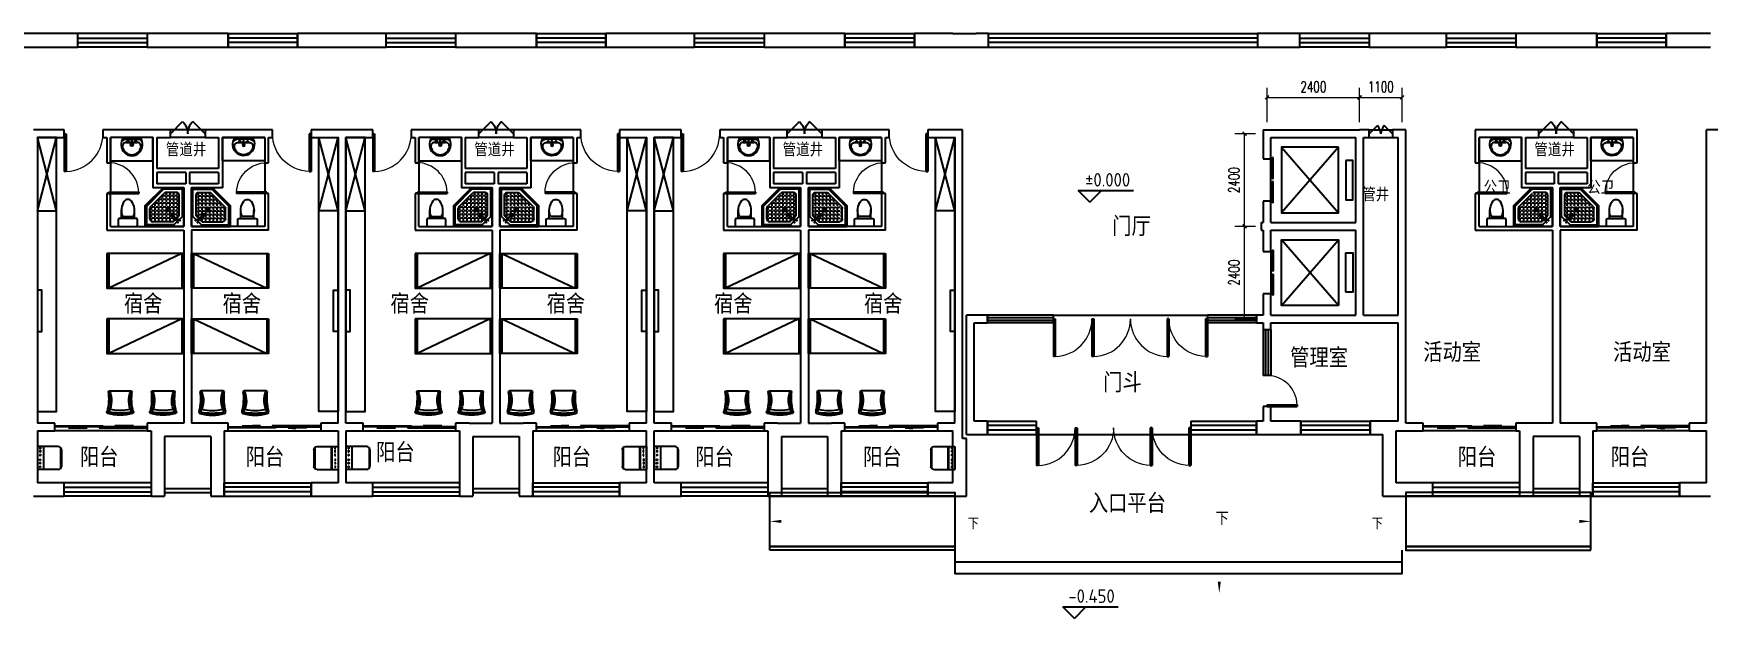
# Model space of a CAD drawing. Extents: x 0 to 302064749, y -59725395 to 1524223.
# Drawn here: x 929628 to 973078, y -128769 to -113602 of the extents above; entities that cross this region are included whole.
import ezdxf

# ---------------------------------------------------------------- set-up
doc = ezdxf.new("R2010")
doc.units = 0
doc.header["$LTSCALE"] = 1000
doc.linetypes.add('DOTE', pattern=[2.42, 2, -0.2, 0.02, -0.2])
for name, color, linetype in [('A-ANNO-IDEN', 3, 'Continuous'), ('A-ANNO-IDEN-LEVL', 3, 'Continuous'), ('A-ANNO-TXT', 7, 'Continuous'), ('A-Fixt', 81, 'Continuous'), ('A-FLOR-EVTR', 51, 'Continuous'), ('CLAYER', 7, 'Continuous'), ('DIM_SYMB', 3, 'Continuous'), ('DOOR_FIRE', 4, 'Continuous'), ('E2-栏杆', 92, 'Continuous'), ('E2-楼梯、坡道', 52, 'Continuous'), ('PUB_DIM', 3, 'Continuous'), ('PUB_TEXT', 7, 'Continuous'), ('WALL', 2, 'Continuous'), ('WINDOW', 4, 'Continuous'), ('洁具', 213, 'Continuous'), ('配景', 3, 'Continuous')]:
    doc.layers.add(name, color=color, linetype=linetype)
doc.layers.add('DOTE', color=1, linetype='DOTE', lineweight=9, plot=False)
doc.layers.get('DOTE').off()
doc.styles.add('-黑体_T3', font='', dxfattribs={"width": 0.8})
doc.styles.add('_TCH_DIM', font='SIMPLEX', dxfattribs={"width": 0.8, "height": 5, "bigfont": 'HZTXT'})
doc.styles.add('A_DIM_T3', font='simplex.shx', dxfattribs={"width": 0.7, "bigfont": 'gbcbig.shx'})
doc.styles.get("Standard").update_dxf_attribs({"font": 'geniso.shx', "bigfont": 'hztxt.shx'})
doc.styles.get('-黑体_T3').set_extended_font_data('SimHei')
doc.dimstyles.new('_TCH_ARCH&&100', dxfattribs={"dimtxt": 280, "dimasz": 100, "dimexe": 250, "dimexo": 300, "dimgap": 135, "dimtad": 1, "dimdec": 0, "dimzin": 0, "dimdsep": 46, "dimtxsty": 'A_DIM_T3', "dimblk": 'ARCHTICK', "dimcen": 0.09, "dimclrt": 7, "dimazin": 2, "dimtfac": 1, "dimtdec": 0, "dimtix": 1, "dimtmove": 2, "dimatfit": 3, "dimfxl": 150, "dimtolj": 1, "dimtzin": 0, "dimarcsym": 0})

# ---------------------------------------------------------------- blocks, each defined once
blk = doc.blocks.new('1F平面-CAD导入_dwg_Drawing4_t3_dwg_$plan$00001613-474159-1F-927810-1F')
at = {"layer": '洁具'}
for p, q in [((-200, 170), (-430, 170)), ((-260, -140), (-260, 140)), ((-30, 250), (-170, 250)), ((-200, -170), (-200, -220)), ((-170, -250), (-30, -250))]:
    blk.add_line(p, q, dxfattribs=at)
for points in [[(-200, 220), (-200, 170), (-200, -170), (-430, -170)], [(0, -220), (0, 220)]]:
    blk.add_lwpolyline(points, dxfattribs=at)
for centre, radius, start, end in [((-590, 0), 110, 123.4509, 236.5491), ((-413, -227), 398, 67.4505, 126.6381), ((-170, 220), 30, 90, 180), ((-30, 220), 30, 0, 90), ((-413, 227), 398, 233.3619, 292.5495), ((-170, -220), 30, 180, 270), ((-30, -220), 30, 270, 0)]:
    blk.add_arc(centre, radius, start, end, dxfattribs=at)
blk = doc.blocks.new('$lvtry$00000169')
at = {"color": 0}
for p, q in [((259, -36), (259, 0)), ((36, -259), (0, -259)), ((24, -259), (24, -976)), ((259, -36), (36, -259)), ((36, -259), (36, -964)), ((276, -120), (120, -276)), ((120, -276), (120, -808)), ((120, -309), (147, -309)), ((120, -405), (147, -405)), ((144, -151), (291, -298)), ((151, -144), (298, -291)), ((173, -309), (173, -239)), ((173, -309), (243, -309)), ((173, -405), (173, -335)), ((173, -405), (243, -405)), ((173, -501), (173, -431)), ((183, -213), (205, -213)), ((220, -213), (243, -213)), ((259, -24), (976, -24)), ((259, -36), (964, -36)), ((270, -213), (270, -143)), ((270, -213), (340, -213)), ((270, -263), (270, -239)), ((270, -405), (270, -335)), ((270, -405), (340, -405)), ((270, -501), (270, -431)), ((276, -120), (808, -120)), ((334, -309), (340, -309)), ((366, -213), (366, -143)), ((366, -213), (436, -213)), ((366, -309), (366, -239)), ((366, -309), (436, -309)), ((366, -405), (366, -335)), ((366, -405), (379, -405)), ((366, -501), (366, -431)), ((462, -213), (462, -143)), ((462, -213), (532, -213)), ((462, -309), (462, -239)), ((462, -309), (532, -309)), ((462, -405), (462, -335)), ((462, -405), (532, -405)), ((462, -501), (462, -431)), ((558, -213), (558, -143)), ((558, -213), (628, -213)), ((558, -309), (558, -239)), ((558, -309), (628, -309)), ((558, -405), (558, -335)), ((558, -405), (628, -405)), ((558, -501), (558, -431)), ((655, -213), (655, -143)), ((655, -213), (725, -213)), ((655, -309), (655, -239)), ((655, -309), (725, -309)), ((655, -405), (655, -335)), ((655, -405), (725, -405)), ((655, -501), (655, -431)), ((751, -213), (751, -143)), ((751, -213), (821, -213)), ((751, -309), (751, -239)), ((751, -309), (821, -309)), ((751, -405), (751, -335)), ((751, -405), (821, -405)), ((751, -501), (751, -431)), ((847, -213), (847, -143)), ((847, -213), (880, -213)), ((847, -309), (847, -239)), ((847, -309), (880, -309)), ((847, -405), (847, -335)), ((847, -405), (880, -405)), ((847, -501), (847, -431)), ((880, -192), (880, -460)), ((964, -36), (976, -24)), ((964, -36), (964, -525)), ((976, -24), (976, -530)), ((120, -501), (147, -501)), ((120, -598), (147, -598)), ((120, -694), (147, -694)), ((120, -790), (147, -790)), ((173, -501), (243, -501)), ((173, -598), (173, -528)), ((173, -598), (243, -598)), ((173, -694), (173, -624)), ((173, -694), (243, -694)), ((173, -790), (173, -720)), ((173, -790), (243, -790)), ((173, -878), (173, -816)), ((270, -501), (340, -501)), ((270, -598), (270, -528)), ((270, -598), (340, -598)), ((270, -694), (270, -624)), ((270, -694), (340, -694)), ((270, -790), (270, -720)), ((270, -790), (340, -790)), ((270, -880), (270, -816)), ((366, -501), (436, -501)), ((366, -598), (366, -528)), ((366, -598), (436, -598)), ((366, -694), (366, -624)), ((366, -694), (436, -694)), ((366, -790), (366, -720)), ((366, -790), (436, -790)), ((366, -880), (366, -816)), ((462, -501), (532, -501)), ((462, -598), (462, -528)), ((462, -598), (532, -598)), ((462, -694), (462, -624)), ((462, -694), (532, -694)), ((462, -790), (462, -720)), ((462, -790), (532, -790)), ((462, -880), (462, -816)), ((859, -511), (511, -859)), ((964, -525), (525, -964)), ((976, -530), (530, -976)), ((558, -501), (628, -501)), ((558, -598), (558, -528)), ((558, -598), (628, -598)), ((558, -694), (558, -624)), ((558, -694), (628, -694)), ((558, -790), (558, -720)), ((558, -790), (580, -790)), ((655, -501), (725, -501)), ((655, -598), (655, -528)), ((655, -598), (725, -598)), ((655, -694), (655, -624)), ((655, -694), (676, -694)), ((751, -501), (821, -501)), ((751, -598), (751, -528)), ((751, -598), (773, -598)), ((847, -501), (867, -501)), ((964, -525), (976, -530)), ((36, -964), (24, -976)), ((24, -976), (530, -976)), ((36, -964), (525, -964)), ((192, -880), (460, -880)), ((525, -964), (530, -976))]:
    blk.add_line(p, q, dxfattribs=at)
blk.add_lwpolyline([(0, 0), (0, -1000), (540, -1000), (1000, -540), (1000, 0)], close=True)
for points in [[(0, 0), (0, -1000)], [(0, 0), (1000, 0)], [(1000, 0), (1000, -540)], [(136, -190), (148, -178), (132, -162), (121, -174)], [(190, -136), (178, -148), (162, -132), (174, -121)], [(1000, -540), (540, -1000)], [(0, -1000), (540, -1000)]]:
    blk.add_lwpolyline(points, close=True, dxfattribs=at)
for radius in [43.8, 31.1]:
    blk.add_circle((416, -428), radius, dxfattribs=at)
for centre, radius, start, end in [((296, -296), 40.6, 142.583, 128.4197), ((296, -296), 28.6, 145.828, 125.6599), ((808, -192), 72, 0, 90), ((192, -808), 72, 180, 270), ((460, -808), 72, 270, 315), ((808, -460), 72, 315, 0)]:
    blk.add_arc(centre, radius, start, end, dxfattribs=at)
for p in [(103, -156, 0), (156, -102, 0), (416, -428, 0)]:
    blk.add_point(p, dxfattribs=at)
blk = doc.blocks.new('$lvtry$00000178')
at = {"color": 0}
for p, q in [((-238, 0), (238, 0)), ((-214, -36), (-272, -91)), ((-180, -23), (180, -23)), ((-142, -105), (140, -105)), ((140, -105), (-142, -105)), ((216, -37), (268, -91))]:
    blk.add_line(p, q, dxfattribs=at)
blk.add_lwpolyline([(-104, -430, 0.224698), (110, -425, 0.348046), (269, -79), (239, 0), (-241, 0), (-271, -79, 0.356844)], format="xyb", close=True, dxfattribs=at)
for centre, radius in [((-100, -65), 16.3), ((1, -172), 31.6), ((100, -65), 16.3)]:
    blk.add_circle(centre, radius, dxfattribs=at)
at = {"color": 0, "lineweight": 13}
blk.add_circle((1, -172), 23, dxfattribs=at)
at = {"color": 0}
for centre, radius, start, end in [((-142, -205), 100, 90, 190.5602), ((-1, -179), 243, 190.5602, 349.4398), ((-180, -73), 50, 90, 133.181), ((140, -205), 100, 349.4398, 90), ((180, -73), 50, 44.5607, 90)]:
    blk.add_arc(centre, radius, start, end, dxfattribs=at)
for p in [(0, -65), (1, -172)]:
    blk.add_point(p, dxfattribs=at)
blk = doc.blocks.new('A$C70365C93')
at = {"layer": '洁具'}
blk.add_lwpolyline([(-1900, 2300), (-1900, 1700), (-800, 1700), (-800, 2300)], close=True, dxfattribs=at)
blk.add_blockref('$lvtry$00000178', (-1350, 2280), dxfattribs=at)
at = {"layer": '洁具', "rotation": 180}
blk.add_blockref('$lvtry$00000169', (0, 0), dxfattribs=at)
at = {"layer": '洁具', "extrusion": (0, 0, -1), "xscale": -1, "zscale": -1, "rotation": 90}
blk.add_blockref('1F平面-CAD导入_dwg_Drawing4_t3_dwg_$plan$00001613-474159-1F-927810-1F', (1450, 0), dxfattribs=at)
blk = doc.blocks.new('单人床')
at = {"layer": 'A-Fixt'}
for p, q in [((47774, 13973), (48674, 13973)), ((47774, 12073), (48674, 13973)), ((47774, 12073), (48674, 12073))]:
    blk.add_line(p, q, dxfattribs=at)
blk.add_lwpolyline([(47774, 14023), (48674, 14023), (48674, 12023), (47774, 12023), (47774, 14023)], dxfattribs=at)
blk = doc.blocks.new('CH_AP01')
for p, q in [((-311, 17), (-275, 0)), ((-275, 0), (275, 0)), ((275, 0), (311, 17))]:
    blk.add_line(p, q)
for centre, radius, start, end in [((-307, 555), 37.8, 100.1859, 202.8359), ((-1658, 202), 1360, 352.1659, 14.4283), ((-824, 250), 563, 335.5038, 31.0903), ((0, -579), 1213, 74.7104, 105.2896), ((0, -579), 1173, 75.0287, 104.9713), ((0, -1278), 1857, 80.611, 99.389), ((-824, 250), 603, 335.5038, 30.2691), ((0, -579), 1093, 75.8767, 104.1233), ((824, 250), 603, 149.7309, 204.4962), ((824, 250), 563, 148.9097, 204.4962), ((1658, 202), 1360, 165.5717, 187.8341), ((307, 555), 37.8, 337.1641, 79.8141)]:
    blk.add_arc(centre, radius, start, end)
blk = doc.blocks.new('A$C61295E98')
at = {"color": 3}
for p, q in [((544, 598), (0, 598)), ((0, 598), (0, 0)), ((161, 598), (161, 0)), ((170, 0), (170, 598)), ((603, 572), (603, 26)), ((624, 518), (624, 80)), ((544, 0), (0, 0))]:
    blk.add_line(p, q, dxfattribs=at)
for points in [[(82, 540), (75, 540), (75, 577), (82, 577)], [(82, 453), (75, 453), (75, 490), (82, 490)], [(82, 353), (75, 353), (75, 389), (82, 389)]]:
    blk.add_lwpolyline(points, close=True, dxfattribs=at)
for centre in [(74, 250), (74, 164), (74, 71)]:
    blk.add_circle(centre, 15.7, dxfattribs=at)
for centre, start, end in [((544, 518), 360, 90), ((544, 80), 270, 0)]:
    blk.add_arc(centre, 80, start, end, dxfattribs=at)
blk = doc.blocks.new('宿舍')
at = {"layer": 'A-Fixt'}
for p, q in [((47854, 13802), (48354, 15702)), ((48354, 13802), (47854, 15702)), ((47854, 13802), (48354, 13802))]:
    blk.add_line(p, q, dxfattribs=at)
for points in [[(47854, 8602), (48354, 8602), (48354, 15702), (47854, 15702)], [(47854, 10676), (47970, 10676), (47970, 11743), (47854, 11743)]]:
    blk.add_lwpolyline(points, close=True, dxfattribs=at)
at = {"xscale": -1, "rotation": 90}
for p in [(63677, 60475), (63677, 58775)]:
    blk.add_blockref('单人床', p, dxfattribs=at)
at = {"layer": 'A-Fixt', "xscale": -1, "rotation": 180}
for p in [(50002, 9140), (51117, 9140)]:
    blk.add_blockref('CH_AP01', p, dxfattribs=at)
at = {"layer": '配景', "color": 252}
blk.add_blockref('A$C61295E98', (47854, 7097), dxfattribs=at)
blk = doc.blocks.new('_ArchTick')
at = {"color": 0, "linetype": 'ByBlock', "const_width": 0.4}
blk.add_lwpolyline([(-0.5, -0.5), (0.5, 0.5)], dxfattribs=at)
blk = doc.blocks.new('*D88')
at = {"layer": 'Defpoints', "color": 0, "transparency": 16777216}
for p in [(58700, 10343), (56300, 9400), (58700, 9400)]:
    blk.add_point(p, dxfattribs=at)
at = {"layer": 'PUB_DIM', "color": 0, "lineweight": -2, "transparency": 16777216}
for p, q in [((56300, 9700), (56300, 10593)), ((58700, 9700), (58700, 10593)), ((56300, 10343), (58700, 10343))]:
    blk.add_line(p, q, dxfattribs=at)
at = {"layer": 'PUB_DIM', "color": 0, "lineweight": -2, "transparency": 16777216, "xscale": 100, "yscale": 100, "zscale": 100, "rotation": 180}
blk.add_blockref('_ArchTick', (56300, 10343), dxfattribs=at)
at = {"layer": 'PUB_DIM', "color": 0, "lineweight": -2, "transparency": 16777216, "xscale": 100, "yscale": 100, "zscale": 100}
blk.add_blockref('_ArchTick', (58700, 10343), dxfattribs=at)
at = {"layer": 'PUB_DIM', "color": 7, "transparency": 16777216, "insert": (57500, 10618), "char_height": 280, "attachment_point": 5, "style": 'A_DIM_T3'}
blk.add_mtext('\\A1;2400', dxfattribs=at)
blk = doc.blocks.new('*D89')
at = {"layer": 'Defpoints', "color": 0, "transparency": 16777216}
for p in [(59800, 10343), (58700, 9400), (59800, 9400)]:
    blk.add_point(p, dxfattribs=at)
at = {"layer": 'PUB_DIM', "color": 0, "lineweight": -2, "transparency": 16777216}
for p, q in [((58700, 9700), (58700, 10593)), ((59800, 9700), (59800, 10593)), ((58700, 10343), (59800, 10343))]:
    blk.add_line(p, q, dxfattribs=at)
at = {"layer": 'PUB_DIM', "color": 0, "lineweight": -2, "transparency": 16777216, "xscale": 100, "yscale": 100, "zscale": 100, "rotation": 180}
blk.add_blockref('_ArchTick', (58700, 10343), dxfattribs=at)
at = {"layer": 'PUB_DIM', "color": 0, "lineweight": -2, "transparency": 16777216, "xscale": 100, "yscale": 100, "zscale": 100}
blk.add_blockref('_ArchTick', (59800, 10343), dxfattribs=at)
at = {"layer": 'PUB_DIM', "color": 7, "transparency": 16777216, "insert": (59250, 10618), "char_height": 280, "attachment_point": 5, "style": 'A_DIM_T3'}
blk.add_mtext('\\A1;1100', dxfattribs=at)
blk = doc.blocks.new('*D90')
at = {"layer": 'Defpoints', "color": 0, "transparency": 16777216}
for p in [(55717, 9400), (56300, 9400), (56300, 7000)]:
    blk.add_point(p, dxfattribs=at)
at = {"layer": 'PUB_DIM', "color": 0, "lineweight": -2, "transparency": 16777216}
for p, q in [((56000, 9400), (55467, 9400)), ((55717, 7000), (55717, 9400)), ((56000, 7000), (55467, 7000))]:
    blk.add_line(p, q, dxfattribs=at)
at = {"layer": 'PUB_DIM', "color": 0, "lineweight": -2, "transparency": 16777216, "xscale": 100, "yscale": 100, "zscale": 100}
for p, rotation in [((55717, 9400), 90), ((55717, 7000), 270)]:
    blk.add_blockref('_ArchTick', p, dxfattribs=dict(at, rotation=rotation))
at = {"layer": 'PUB_DIM', "color": 7, "transparency": 16777216, "insert": (55442, 8200), "char_height": 280, "attachment_point": 5, "rotation": 90, "style": 'A_DIM_T3'}
blk.add_mtext('\\A1;2400', dxfattribs=at)
blk = doc.blocks.new('*D91')
at = {"layer": 'Defpoints', "color": 0, "transparency": 16777216}
for p in [(55717, 7000), (56300, 7000), (56300, 4600)]:
    blk.add_point(p, dxfattribs=at)
at = {"layer": 'PUB_DIM', "color": 0, "lineweight": -2, "transparency": 16777216}
for p, q in [((56000, 7000), (55467, 7000)), ((55717, 4600), (55717, 7000)), ((56000, 4600), (55467, 4600))]:
    blk.add_line(p, q, dxfattribs=at)
at = {"layer": 'PUB_DIM', "color": 0, "lineweight": -2, "transparency": 16777216, "xscale": 100, "yscale": 100, "zscale": 100}
for p, rotation in [((55717, 7000), 90), ((55717, 4600), 270)]:
    blk.add_blockref('_ArchTick', p, dxfattribs=dict(at, rotation=rotation))
at = {"layer": 'PUB_DIM', "color": 7, "transparency": 16777216, "insert": (55442, 5800), "char_height": 280, "attachment_point": 5, "rotation": 90, "style": 'A_DIM_T3'}
blk.add_mtext('\\A1;2400', dxfattribs=at)
blk = doc.blocks.new('$DorLib2D$00000131')
at = {"color": 0, "linetype": 'Continuous'}
for p, q in [((0.15, 0.125), (0.232, 0.197)), ((0.232, 0.197), (0.232, 0.125)), ((-0.5, 0.125), (-0.5, 0)), ((0.019, 0.125), (-0.5, 0.125)), ((-0.5, 0), (0.019, 0)), ((-0.024, 0), (0.5, 0)), ((-0.024, -0.125), (-0.024, 0)), ((0.019, 0), (0.019, 0.125)), ((0.35, 0.125), (0.15, 0.125)), ((0.5, 0), (0.5, -0.125)), ((-0.35, -0.125), (-0.15, -0.125)), ((-0.232, -0.197), (-0.232, -0.125)), ((-0.15, -0.125), (-0.232, -0.197)), ((0.5, -0.125), (-0.024, -0.125))]:
    blk.add_line(p, q, dxfattribs=at)
blk = doc.blocks.new('$WINLIB2D$00000001')
at = {"color": 0}
for points in [[(-0.5, 0.5), (-0.5, -0.5)], [(-0.5, 0.5), (0.5, 0.5)], [(0.5, -0.5), (0.5, 0.5)], [(0.5, 0.1667), (-0.5, 0.1667)], [(0.5, -0.1667), (-0.5, -0.1667)], [(-0.5, -0.5), (0.5, -0.5)]]:
    blk.add_lwpolyline(points, dxfattribs=at)
blk = doc.blocks.new('$DorLib2D$00000001')
for p, q in [((0.45, 0.975), (0.5, 0.975)), ((0.45, 0), (0.45, 0.975)), ((0.5, 0), (0.5, 0.975)), ((0.5, 0), (0.45, 0))]:
    blk.add_line(p, q)
at = {"lineweight": 13}
blk.add_arc((0.475, 0), 0.975, 91.4693, 180, dxfattribs=at)
blk = doc.blocks.new('$DORLIB2D$00000127')
at = {"color": 0}
for points in [[(-0.533, 0.795), (-0.533, 0.69)], [(-0.033, 0.795), (-0.533, 0.795)], [(-0.033, 0.795), (-0.033, 0.69)], [(0.533, 0.795), (0.033, 0.795)], [(0.033, 0.795), (0.033, 0.69)], [(0.533, 0.795), (0.533, 0.69)], [(-0.033, 0.69), (-0.533, 0.69)], [(0.5, 0.5), (-0.5, 0.5)], [(0.533, 0.69), (0.033, 0.69)]]:
    blk.add_lwpolyline(points, dxfattribs=at)
blk = doc.blocks.new('$DorLib2D$00000002')
for p, q in [((-0.5, 0), (-0.5, 0.4875)), ((-0.475, 0.4875), (-0.5, 0.4875)), ((-0.475, 0), (-0.475, 0.4875)), ((0.475, 0), (0.475, 0.4875)), ((0.475, 0.4875), (0.5, 0.4875)), ((0.5, 0), (0.5, 0.4875)), ((-0.5, 0), (-0.475, 0)), ((0.5, 0), (0.475, 0))]:
    blk.add_line(p, q)
at = {"lineweight": 13}
for centre, start, end in [((-0.4875, 0), 0, 88.53072), ((0.4875, 0), 91.46928, 180)]:
    blk.add_arc(centre, 0.4875, start, end, dxfattribs=at)
blk = doc.blocks.new('$DorLib2D$00000116')
at = {"color": 0}
for p, q in [((-0.5, 0), (-0.146, 0.354)), ((0.5, 0), (0.146, 0.354))]:
    blk.add_line(p, q, dxfattribs=at)
for centre, start, end in [((-0.5, 0), 0, 45), ((0.5, 0), 135, 180)]:
    blk.add_arc(centre, 0.5, start, end, dxfattribs=at)
blk = doc.blocks.new('*D440')
at = {"layer": 'Defpoints', "color": 0, "transparency": 16777216}
for p in [(58700, 10343), (56300, 9400), (58700, 9400)]:
    blk.add_point(p, dxfattribs=at)
at = {"layer": 'PUB_DIM', "color": 0, "lineweight": -2, "transparency": 16777216}
for p, q in [((56300, 9700), (56300, 10593)), ((58700, 9700), (58700, 10593)), ((56300, 10343), (58700, 10343))]:
    blk.add_line(p, q, dxfattribs=at)
at = {"layer": 'PUB_DIM', "color": 0, "lineweight": -2, "transparency": 16777216, "xscale": 100, "yscale": 100, "zscale": 100, "rotation": 180}
blk.add_blockref('_ArchTick', (56300, 10343), dxfattribs=at)
at = {"layer": 'PUB_DIM', "color": 0, "lineweight": -2, "transparency": 16777216, "xscale": 100, "yscale": 100, "zscale": 100}
blk.add_blockref('_ArchTick', (58700, 10343), dxfattribs=at)
at = {"layer": 'PUB_DIM', "color": 7, "transparency": 16777216, "insert": (57500, 10618), "char_height": 280, "attachment_point": 5, "style": 'A_DIM_T3'}
blk.add_mtext('\\A1;2400', dxfattribs=at)
blk = doc.blocks.new('*D441')
at = {"layer": 'Defpoints', "color": 0, "transparency": 16777216}
for p in [(59800, 10343), (58700, 9400), (59800, 9400)]:
    blk.add_point(p, dxfattribs=at)
at = {"layer": 'PUB_DIM', "color": 0, "lineweight": -2, "transparency": 16777216}
for p, q in [((58700, 9700), (58700, 10593)), ((59800, 9700), (59800, 10593)), ((58700, 10343), (59800, 10343))]:
    blk.add_line(p, q, dxfattribs=at)
at = {"layer": 'PUB_DIM', "color": 0, "lineweight": -2, "transparency": 16777216, "xscale": 100, "yscale": 100, "zscale": 100, "rotation": 180}
blk.add_blockref('_ArchTick', (58700, 10343), dxfattribs=at)
at = {"layer": 'PUB_DIM', "color": 0, "lineweight": -2, "transparency": 16777216, "xscale": 100, "yscale": 100, "zscale": 100}
blk.add_blockref('_ArchTick', (59800, 10343), dxfattribs=at)
at = {"layer": 'PUB_DIM', "color": 7, "transparency": 16777216, "insert": (59250, 10618), "char_height": 280, "attachment_point": 5, "style": 'A_DIM_T3'}
blk.add_mtext('\\A1;1100', dxfattribs=at)
blk = doc.blocks.new('*D442')
at = {"layer": 'Defpoints', "color": 0, "transparency": 16777216}
for p in [(55717, 9400), (56300, 9400), (56300, 7000)]:
    blk.add_point(p, dxfattribs=at)
at = {"layer": 'PUB_DIM', "color": 0, "lineweight": -2, "transparency": 16777216}
for p, q in [((56000, 9400), (55467, 9400)), ((55717, 7000), (55717, 9400)), ((56000, 7000), (55467, 7000))]:
    blk.add_line(p, q, dxfattribs=at)
at = {"layer": 'PUB_DIM', "color": 0, "lineweight": -2, "transparency": 16777216, "xscale": 100, "yscale": 100, "zscale": 100}
for p, rotation in [((55717, 9400), 90), ((55717, 7000), 270)]:
    blk.add_blockref('_ArchTick', p, dxfattribs=dict(at, rotation=rotation))
at = {"layer": 'PUB_DIM', "color": 7, "transparency": 16777216, "insert": (55442, 8200), "char_height": 280, "attachment_point": 5, "rotation": 90, "style": 'A_DIM_T3'}
blk.add_mtext('\\A1;2400', dxfattribs=at)
blk = doc.blocks.new('*D443')
at = {"layer": 'Defpoints', "color": 0, "transparency": 16777216}
for p in [(55717, 7000), (56300, 7000), (56300, 4600)]:
    blk.add_point(p, dxfattribs=at)
at = {"layer": 'PUB_DIM', "color": 0, "lineweight": -2, "transparency": 16777216}
for p, q in [((56000, 7000), (55467, 7000)), ((55717, 4600), (55717, 7000)), ((56000, 4600), (55467, 4600))]:
    blk.add_line(p, q, dxfattribs=at)
at = {"layer": 'PUB_DIM', "color": 0, "lineweight": -2, "transparency": 16777216, "xscale": 100, "yscale": 100, "zscale": 100}
for p, rotation in [((55717, 7000), 90), ((55717, 4600), 270)]:
    blk.add_blockref('_ArchTick', p, dxfattribs=dict(at, rotation=rotation))
at = {"layer": 'PUB_DIM', "color": 7, "transparency": 16777216, "insert": (55442, 5800), "char_height": 280, "attachment_point": 5, "rotation": 90, "style": 'A_DIM_T3'}
blk.add_mtext('\\A1;2400', dxfattribs=at)
blk = doc.blocks.new('A$C6811127b')
at = {"layer": 'A-ANNO-IDEN'}
for points in [[(48433.5, -650, 0, 0, 0), (43400, -650, 0, 80, 0), (43700, -650, 0, 0, 0)], [(59434.8, -650, 0, 0, 0), (64700, -650, 0, 80, 0), (64400, -650, 0, 0, 0)]]:
    blk.add_lwpolyline(points, format="xyseb", dxfattribs=at)
at = {"layer": 'A-ANNO-IDEN-LEVL'}
for p, q in [((51702, 7626.7), (51402, 7926.7)), ((51402, 7926.7), (52835.9, 7926.7)), ((51702, 7626.7), (52002, 7926.7)), ((51301.7, -3167.8), (51001.7, -2867.8)), ((51001.7, -2867.8), (52435.6, -2867.8)), ((51301.7, -3167.8), (51601.7, -2867.8))]:
    blk.add_line(p, q, dxfattribs=at)
at = {"layer": 'A-FLOR-EVTR'}
for p, q in [((58155, 9050), (56675, 7350)), ((56675, 9050), (58155, 7350)), ((58155, 4950), (56675, 6650)), ((56675, 4950), (58155, 6650))]:
    blk.add_line(p, q, dxfattribs=at)
for points in [[(58155, 9050), (56675, 9050), (56675, 7350), (58155, 7350)], [(58340, 8710), (58340, 7690), (58525, 7690), (58525, 8710)], [(58155, 4950), (56675, 4950), (56675, 6650), (58155, 6650)], [(58340, 5290), (58340, 6310), (58525, 6310), (58525, 5290)]]:
    blk.add_lwpolyline(points, close=True, dxfattribs=at)
at = {"layer": 'DIM_SYMB'}
blk.add_lwpolyline([(55059.7, -849.4, 0, 0, 0), (55059.7, -2513.9, 0, 80, 0), (55059.7, -2213.9, 0, 0, 0)], format="xyseb", dxfattribs=at)
at = {"layer": 'DOOR_FIRE'}
for p, q in [((28750, 9500), (27850, 9500)), ((28750, 9300), (27850, 9300)), ((36750, 9500), (35850, 9500)), ((36750, 9300), (35850, 9300)), ((44750, 9500), (43850, 9500)), ((44750, 9300), (43850, 9300)), ((58950, 9500), (59550, 9500)), ((58950, 9300), (59550, 9300)), ((64250, 9500), (63350, 9500)), ((64250, 9300), (63350, 9300))]:
    blk.add_line(p, q, dxfattribs=at)
at = {"layer": 'E2-栏杆'}
for points in [[(27700, 200), (28900, 200)], [(27700, 100), (28900, 100)], [(35700, 200), (36900, 200)], [(35700, 100), (36900, 100)], [(43700, 200), (44900, 200)], [(43700, 100), (44900, 100)], [(63200, 200), (64400, 200)], [(63200, 100), (64400, 100)]]:
    blk.add_lwpolyline(points, dxfattribs=at)
at = {"layer": 'E2-楼梯、坡道'}
for points in [[(43400, 0), (43400, 100), (48200, 100), (48200, 0)], [(64700, 0), (64700, 100), (59900, 100), (59900, 0)], [(48200, -1300), (43400, -1300), (43400, 0), (48200, 0)], [(59900, -1300), (64700, -1300), (64700, 0), (59900, 0)], [(43400, -1400), (43400, -1300), (48200, -1300), (48200, -1400)], [(64700, -1400), (64700, -1300), (59900, -1300), (59900, -1400)]]:
    blk.add_lwpolyline(points, close=True, dxfattribs=at)
for points in [[(48200, -1400), (48200, -1700), (59800, -1700), (59800, -1400)], [(48200, -1700), (48200, -2000), (59800, -2000), (59800, -1400)]]:
    blk.add_lwpolyline(points, dxfattribs=at)
at = {"layer": 'WALL'}
for p, q in [((24300, 12000), (23150, 12000)), ((25450, 12000), (24300, 12000)), ((25450, 11650), (25450, 12000)), ((29350, 12000), (27250, 12000)), ((27250, 12000), (27250, 11650)), ((29350, 11650), (29350, 12000)), ((32450, 12000), (31150, 12000)), ((31150, 12000), (31150, 11650)), ((33450, 12000), (32450, 12000)), ((33450, 11650), (33450, 12000)), ((37350, 12000), (35250, 12000)), ((35250, 12000), (35250, 11650)), ((37350, 11650), (37350, 12000)), ((40300, 12000), (39150, 12000)), ((39150, 12000), (39150, 11650)), ((41450, 12000), (40300, 12000)), ((41450, 11650), (41450, 12000)), ((45350, 12000), (43250, 12000)), ((43250, 12000), (43250, 11650)), ((45350, 11650), (45350, 12000)), ((48150, 12000), (47150, 12000)), ((47150, 12000), (47150, 11650)), ((48150, 12000), (48750, 12000)), ((49075, 12000), (48750, 12000)), ((49075, 11650), (49075, 12000)), ((56300, 12000), (56050, 12000)), ((56050, 12000), (56050, 11650)), ((57150, 12000), (56300, 12000)), ((57150, 11650), (57150, 12000)), ((59650, 12000), (58950, 12000)), ((58950, 12000), (58950, 11650)), ((60950, 12000), (59650, 12000)), ((60950, 11650), (60950, 12000)), ((64850, 12000), (62750, 12000)), ((62750, 12000), (62750, 11650)), ((64850, 11650), (64850, 12000)), ((67800, 12000), (66650, 12000)), ((66650, 12000), (66650, 11650)), ((23150, 11650), (24300, 11650)), ((24300, 11650), (25450, 11650)), ((27250, 11650), (29350, 11650)), ((31150, 11650), (32450, 11650)), ((32450, 11650), (33450, 11650)), ((35250, 11650), (37350, 11650)), ((39150, 11650), (40300, 11650)), ((40300, 11650), (41450, 11650)), ((43250, 11650), (45350, 11650)), ((47150, 11650), (48150, 11650)), ((48150, 11650), (48750, 11650)), ((48750, 11650), (49075, 11650)), ((56050, 11650), (56300, 11650)), ((56300, 11650), (57150, 11650)), ((58950, 11650), (59650, 11650)), ((59650, 11650), (60950, 11650)), ((62750, 11650), (64850, 11650)), ((66650, 11650), (67800, 11650)), ((25100, 9500), (24300, 9500)), ((24400, 9300), (25100, 9300)), ((24400, 9300), (24400, 7250)), ((25100, 9300), (25100, 9500)), ((26200, 9500), (26100, 9500)), ((26100, 9500), (26100, 9300)), ((26100, 9300), (26200, 9300)), ((27400, 9500), (26200, 9500)), ((26200, 9300), (26200, 8650)), ((26300, 8650), (26300, 9300)), ((27400, 9300), (26300, 9300)), ((27850, 9500), (27400, 9500)), ((27400, 9300), (27400, 8500)), ((27500, 9300), (27500, 8500)), ((27500, 9300), (27850, 9300)), ((27850, 9300), (27850, 9500)), ((29200, 9500), (28750, 9500)), ((28750, 9500), (28750, 9300)), ((28750, 9300), (29100, 9300)), ((29100, 9300), (29100, 8500)), ((30400, 9500), (29200, 9500)), ((29200, 9300), (29200, 8500)), ((30300, 9300), (29200, 9300)), ((30300, 9300), (30300, 8650)), ((30500, 9500), (30400, 9500)), ((30400, 9300), (30500, 9300)), ((30400, 8650), (30400, 9300)), ((30500, 9300), (30500, 9500)), ((32300, 9500), (31500, 9500)), ((31500, 9500), (31500, 9300)), ((31500, 9300), (32200, 9300)), ((32200, 1900), (32200, 9300)), ((33100, 9500), (32300, 9500)), ((32400, 9300), (33100, 9300)), ((32400, 1900), (32400, 9300)), ((33100, 9300), (33100, 9500)), ((34200, 9500), (34100, 9500)), ((34100, 9500), (34100, 9300)), ((34100, 9300), (34200, 9300)), ((35400, 9500), (34200, 9500)), ((34200, 9300), (34200, 8650)), ((34300, 8650), (34300, 9300)), ((35400, 9300), (34300, 9300)), ((35850, 9500), (35400, 9500)), ((35400, 9300), (35400, 8500)), ((35500, 9300), (35500, 8500)), ((35500, 9300), (35850, 9300)), ((35850, 9300), (35850, 9500)), ((37200, 9500), (36750, 9500)), ((36750, 9500), (36750, 9300)), ((36750, 9300), (37100, 9300)), ((37100, 9300), (37100, 8500)), ((38400, 9500), (37200, 9500)), ((37200, 9300), (37200, 8500)), ((38300, 9300), (37200, 9300)), ((38300, 9300), (38300, 8650)), ((38500, 9500), (38400, 9500)), ((38400, 9300), (38500, 9300)), ((38400, 8650), (38400, 9300)), ((38500, 9300), (38500, 9500)), ((40300, 9500), (39500, 9500)), ((39500, 9500), (39500, 9300)), ((39500, 9300), (40200, 9300)), ((40200, 7050), (40200, 9300)), ((41100, 9500), (40300, 9500)), ((40400, 9300), (41100, 9300)), ((40400, 7050), (40400, 9300)), ((41100, 9300), (41100, 9500)), ((42200, 9500), (42100, 9500)), ((42100, 9500), (42100, 9300)), ((42100, 9300), (42200, 9300)), ((43400, 9500), (42200, 9500)), ((42200, 9300), (42200, 8650)), ((42300, 8650), (42300, 9300)), ((43400, 9300), (42300, 9300)), ((43850, 9500), (43400, 9500)), ((43400, 9300), (43400, 8500)), ((43500, 9300), (43500, 8500)), ((43500, 9300), (43850, 9300)), ((43850, 9300), (43850, 9500)), ((45200, 9500), (44750, 9500)), ((44750, 9500), (44750, 9300)), ((44750, 9300), (45100, 9300)), ((45100, 9300), (45100, 8500)), ((46400, 9500), (45200, 9500)), ((45200, 9300), (45200, 8500)), ((46300, 9300), (45200, 9300)), ((46300, 9300), (46300, 8650)), ((46500, 9500), (46400, 9500)), ((46400, 9300), (46500, 9300)), ((46400, 8650), (46400, 9300)), ((46500, 9300), (46500, 9500)), ((48400, 9500), (47500, 9500)), ((47500, 9500), (47500, 9300)), ((47500, 9300), (48200, 9300)), ((48200, 7150), (48200, 9300)), ((48400, 7150), (48400, 9500)), ((56200, 9500), (56200, 8750)), ((56200, 9500), (58700, 9500)), ((56400, 8750), (56400, 9300)), ((56400, 9300), (58600, 9300)), ((58600, 7100), (58600, 9300)), ((58950, 9500), (58700, 9500)), ((58800, 9300), (58950, 9300)), ((58800, 7000), (58800, 9300)), ((58950, 9300), (58950, 9500)), ((59900, 9500), (59550, 9500)), ((59550, 9500), (59550, 9300)), ((59550, 9300), (59700, 9300)), ((59700, 4700), (59700, 9300)), ((59900, 4600), (59900, 9500)), ((61700, 9500), (61700, 8650)), ((62900, 9500), (61700, 9500)), ((61800, 8650), (61800, 9300)), ((62900, 9300), (61800, 9300)), ((63350, 9500), (62900, 9500)), ((62900, 9300), (62900, 8500)), ((63000, 9300), (63000, 8500)), ((63000, 9300), (63350, 9300)), ((63350, 9300), (63350, 9500)), ((64700, 9500), (64250, 9500)), ((64250, 9500), (64250, 9300)), ((64250, 9300), (64600, 9300)), ((64600, 9300), (64600, 8500)), ((65900, 9500), (64700, 9500)), ((64700, 9300), (64700, 8500)), ((65800, 9300), (64700, 9300)), ((65800, 9300), (65800, 8650)), ((65900, 8650), (65900, 9500)), ((68600, 9500), (67700, 9500)), ((67700, 7150), (67700, 9500)), ((56200, 8750), (56400, 8750)), ((26200, 8650), (26300, 8650)), ((27400, 8500), (27400, 8000)), ((28300, 8500), (27500, 8500)), ((27500, 8400), (27500, 8100)), ((28250, 8400), (27500, 8400)), ((28250, 8400), (28250, 8100)), ((29100, 8500), (28300, 8500)), ((28350, 8400), (28350, 8100)), ((29100, 8400), (28350, 8400)), ((29100, 8400), (29100, 8100)), ((29200, 8500), (29200, 8000)), ((30300, 8650), (30400, 8650)), ((34200, 8650), (34300, 8650)), ((35400, 8500), (35400, 8000)), ((36300, 8500), (35500, 8500)), ((35500, 8400), (35500, 8100)), ((36250, 8400), (35500, 8400)), ((36250, 8400), (36250, 8100)), ((37100, 8500), (36300, 8500)), ((36350, 8400), (36350, 8100)), ((37100, 8400), (36350, 8400)), ((37100, 8400), (37100, 8100)), ((37200, 8500), (37200, 8000)), ((38300, 8650), (38400, 8650)), ((42200, 8650), (42300, 8650)), ((43400, 8500), (43400, 8000)), ((44300, 8500), (43500, 8500)), ((43500, 8400), (43500, 8100)), ((44250, 8400), (43500, 8400)), ((44250, 8400), (44250, 8100)), ((45100, 8500), (44300, 8500)), ((44350, 8400), (44350, 8100)), ((45100, 8400), (44350, 8400)), ((45100, 8400), (45100, 8100)), ((45200, 8500), (45200, 8000)), ((46300, 8650), (46400, 8650)), ((61700, 8650), (61800, 8650)), ((62900, 8500), (62900, 8000)), ((63800, 8500), (63000, 8500)), ((63000, 8400), (63000, 8100)), ((63750, 8400), (63000, 8400)), ((63750, 8400), (63750, 8100)), ((64600, 8500), (63800, 8500)), ((63850, 8400), (63850, 8100)), ((64600, 8400), (63850, 8400)), ((64600, 8400), (64600, 8100)), ((64700, 8500), (64700, 8000)), ((65800, 8650), (65900, 8650)), ((26300, 7850), (26200, 7850)), ((26200, 7850), (26200, 6900)), ((26300, 7000), (26300, 7850)), ((28200, 8000), (27400, 8000)), ((28250, 8100), (27500, 8100)), ((28200, 8000), (28200, 7000)), ((29100, 8100), (28350, 8100)), ((29200, 8000), (28400, 8000)), ((28400, 8000), (28400, 7000)), ((30400, 7850), (30300, 7850)), ((30300, 7850), (30300, 7000)), ((30400, 6900), (30400, 7850)), ((34300, 7850), (34200, 7850)), ((34200, 7850), (34200, 6900)), ((34300, 7000), (34300, 7850)), ((36200, 8000), (35400, 8000)), ((36250, 8100), (35500, 8100)), ((36200, 8000), (36200, 7000)), ((37100, 8100), (36350, 8100)), ((37200, 8000), (36400, 8000)), ((36400, 8000), (36400, 7000)), ((38400, 7850), (38300, 7850)), ((38300, 7850), (38300, 7000)), ((38400, 6900), (38400, 7850)), ((42300, 7850), (42200, 7850)), ((42200, 7850), (42200, 6900)), ((42300, 7000), (42300, 7850)), ((44200, 8000), (43400, 8000)), ((44250, 8100), (43500, 8100)), ((44200, 8000), (44200, 7000)), ((45100, 8100), (44350, 8100)), ((45200, 8000), (44400, 8000)), ((44400, 8000), (44400, 7000)), ((46400, 7850), (46300, 7850)), ((46300, 7850), (46300, 7000)), ((46400, 6900), (46400, 7850)), ((61800, 7850), (61700, 7850)), ((61700, 7850), (61700, 6900)), ((61800, 7000), (61800, 7850)), ((63700, 8000), (62900, 8000)), ((63750, 8100), (63000, 8100)), ((63700, 8000), (63700, 7000)), ((64600, 8100), (63850, 8100)), ((64700, 8000), (63900, 8000)), ((63900, 8000), (63900, 7000)), ((65900, 7850), (65800, 7850)), ((65800, 7850), (65800, 7000)), ((65900, 6900), (65900, 7850)), ((56400, 7650), (56200, 7650)), ((56200, 7650), (56200, 7100)), ((56400, 7100), (56400, 7650)), ((24400, 7250), (24400, 1900)), ((26300, 7000), (28200, 7000)), ((30300, 7000), (28400, 7000)), ((34300, 7000), (36200, 7000)), ((38300, 7000), (36400, 7000)), ((40200, 1900), (40200, 7050)), ((40400, 1900), (40400, 7050)), ((42300, 7000), (44200, 7000)), ((46300, 7000), (44400, 7000)), ((48200, 1900), (48200, 7150)), ((48400, 1800), (48400, 7150)), ((56150, 7100), (56200, 7100)), ((56150, 7100), (56150, 6900)), ((56400, 7100), (58600, 7100)), ((58800, 4700), (58800, 7000)), ((61800, 7000), (63700, 7000)), ((65800, 7000), (63900, 7000)), ((67700, 1900), (67700, 7150)), ((26200, 6900), (28200, 6900)), ((28200, 6900), (28200, 1900)), ((28400, 6900), (28400, 1900)), ((30400, 6900), (28400, 6900)), ((34200, 6900), (36200, 6900)), ((36200, 6900), (36200, 1900)), ((36400, 6900), (36400, 1900)), ((38400, 6900), (36400, 6900)), ((42200, 6900), (44200, 6900)), ((44200, 6900), (44200, 1900)), ((44400, 6900), (44400, 1900)), ((46400, 6900), (44400, 6900)), ((56150, 6900), (56200, 6900)), ((56200, 6900), (56200, 6350)), ((56400, 6350), (56400, 6900)), ((56400, 6900), (58600, 6900)), ((58600, 4700), (58600, 6900)), ((61700, 6900), (63700, 6900)), ((63700, 6900), (63700, 1900)), ((63900, 6900), (63900, 1900)), ((65900, 6900), (63900, 6900)), ((56200, 6350), (56400, 6350)), ((56400, 5250), (56200, 5250)), ((56200, 5250), (56200, 4700)), ((56400, 4700), (56400, 5250)), ((49050, 4700), (48500, 4700)), ((48500, 1600), (48500, 4700)), ((48700, 4500), (49050, 4500)), ((48700, 1950), (48700, 4500)), ((49050, 4500), (49050, 4700)), ((56200, 4700), (56025, 4700)), ((56025, 4700), (56025, 4500)), ((56025, 4500), (56200, 4500)), ((56200, 4500), (56200, 4330)), ((56400, 4700), (58600, 4700)), ((56400, 4330), (56400, 4500)), ((56400, 4500), (58700, 4500)), ((58700, 4500), (59700, 4500)), ((58800, 4700), (59700, 4700)), ((59700, 1950), (59700, 4500)), ((59900, 1900), (59900, 4600)), ((56200, 4330), (56400, 4330)), ((56400, 2330), (56200, 2330)), ((56200, 2330), (56200, 1950)), ((56400, 1950), (56400, 2330)), ((24850, 1900), (24400, 1900)), ((24850, 1700), (24850, 1900)), ((27600, 1900), (27250, 1900)), ((27250, 1900), (27250, 1700)), ((28200, 1900), (27600, 1900)), ((29000, 1900), (28400, 1900)), ((29350, 1900), (29000, 1900)), ((29350, 1700), (29350, 1900)), ((32200, 1900), (31750, 1900)), ((31750, 1900), (31750, 1700)), ((32850, 1900), (32400, 1900)), ((32850, 1700), (32850, 1900)), ((35600, 1900), (35250, 1900)), ((35250, 1900), (35250, 1700)), ((35600, 1900), (36200, 1900)), ((36400, 1900), (37000, 1900)), ((37350, 1900), (37000, 1900)), ((37350, 1700), (37350, 1900)), ((40200, 1900), (39750, 1900)), ((39750, 1900), (39750, 1700)), ((40850, 1900), (40400, 1900)), ((40850, 1700), (40850, 1900)), ((43600, 1900), (43250, 1900)), ((43250, 1900), (43250, 1700)), ((43600, 1900), (44200, 1900)), ((44400, 1900), (45000, 1900)), ((45350, 1900), (45000, 1900)), ((45350, 1700), (45350, 1900)), ((48200, 1900), (47750, 1900)), ((47750, 1900), (47750, 1700)), ((48400, 1500), (48400, 1800)), ((49050, 1950), (48700, 1950)), ((49050, 1600), (49050, 1950)), ((56200, 1950), (56025, 1950)), ((56025, 1950), (56025, 1600)), ((57175, 1950), (56400, 1950)), ((57175, 1600), (57175, 1950)), ((59700, 1950), (58975, 1950)), ((58975, 1950), (58975, 1600)), ((60350, 1900), (59900, 1900)), ((60350, 1700), (60350, 1900)), ((63100, 1900), (62750, 1900)), ((62750, 1900), (62750, 1700)), ((63700, 1900), (63100, 1900)), ((64500, 1900), (63900, 1900)), ((64850, 1900), (64500, 1900)), ((64850, 1700), (64850, 1900)), ((67700, 1900), (67250, 1900)), ((67250, 1900), (67250, 1700)), ((24400, 1700), (24400, 350)), ((24400, 1700), (24850, 1700)), ((27250, 1700), (27350, 1700)), ((27350, 1700), (27350, 350)), ((28300, 1550), (27700, 1550)), ((27700, 1550), (27700, 0)), ((28900, 1550), (28300, 1550)), ((28900, 1550), (28900, 0)), ((29250, 1700), (29250, 350)), ((29250, 1700), (29350, 1700)), ((31750, 1700), (32200, 1700)), ((32200, 1700), (32200, 350)), ((32400, 1700), (32850, 1700)), ((32400, 1700), (32400, 350)), ((35250, 1700), (35350, 1700)), ((35350, 1700), (35350, 350)), ((35700, 1550), (35700, 0)), ((35700, 1550), (36300, 1550)), ((36300, 1550), (36900, 1550)), ((36900, 1550), (36900, 0)), ((37250, 1700), (37250, 350)), ((37250, 1700), (37350, 1700)), ((39750, 1700), (40200, 1700)), ((40200, 350), (40200, 1700)), ((40400, 1700), (40850, 1700)), ((40400, 350), (40400, 1700)), ((43250, 1700), (43350, 1700)), ((43350, 1700), (43350, 350)), ((43700, 1550), (43700, 0)), ((43700, 1550), (44300, 1550)), ((44300, 1550), (44900, 1550)), ((44900, 1550), (44900, 0)), ((45250, 1700), (45250, 350)), ((45250, 1700), (45350, 1700)), ((47750, 1700), (48150, 1700)), ((48150, 1500), (48150, 1700)), ((48150, 350), (48150, 1500)), ((48500, 1500), (48400, 1500)), ((48500, 1600), (49050, 1600)), ((48500, 0), (48500, 1500)), ((56025, 1600), (56300, 1600)), ((56300, 1600), (57175, 1600)), ((58975, 1600), (59300, 1600)), ((59300, 0), (59300, 1600)), ((59650, 350), (59650, 1700)), ((59650, 1700), (60350, 1700)), ((62750, 1700), (62850, 1700)), ((62850, 1700), (62850, 350)), ((63800, 1550), (63200, 1550)), ((63200, 1550), (63200, 0)), ((64400, 1550), (63800, 1550)), ((64400, 1550), (64400, 0)), ((64750, 1700), (64850, 1700)), ((64750, 1700), (64750, 350)), ((67250, 1700), (67700, 1700)), ((67700, 350), (67700, 1700)), ((25100, 350), (24400, 350)), ((25100, 0), (25100, 350)), ((27350, 350), (27350, 0)), ((29250, 0), (29250, 350)), ((32200, 350), (31500, 350)), ((31500, 350), (31500, 0)), ((33100, 350), (32400, 350)), ((33100, 0), (33100, 350)), ((35350, 350), (35350, 0)), ((37250, 0), (37250, 350)), ((40200, 350), (39500, 350)), ((39500, 350), (39500, 0)), ((41100, 350), (40400, 350)), ((41100, 0), (41100, 350)), ((43350, 350), (43350, 0)), ((45250, 0), (45250, 350)), ((48150, 350), (47500, 350)), ((47500, 350), (47500, 0)), ((60600, 350), (59650, 350)), ((60600, 0), (60600, 350)), ((62850, 350), (62850, 0)), ((64750, 0), (64750, 350)), ((67700, 350), (67000, 350)), ((67000, 350), (67000, 0)), ((24300, 0), (25100, 0)), ((27350, 0), (27700, 0)), ((28900, 0), (29250, 0)), ((31500, 0), (32300, 0)), ((32300, 0), (33100, 0)), ((35350, 0), (35700, 0)), ((36900, 0), (37250, 0)), ((39500, 0), (40300, 0)), ((40300, 0), (41100, 0)), ((43350, 0), (43700, 0)), ((44900, 0), (45250, 0)), ((47500, 0), (48500, 0)), ((59300, 0), (60600, 0)), ((62850, 0), (63200, 0)), ((64400, 0), (64750, 0)), ((67000, 0), (67800, 0))]:
    blk.add_line(p, q, dxfattribs=at)
at = {"layer": 'WINDOW'}
for p, q in [((26300, 8650), (26300, 7850)), ((30300, 8650), (30300, 7850)), ((34300, 8650), (34300, 7850)), ((38300, 8650), (38300, 7850)), ((42300, 8650), (42300, 7850)), ((46300, 8650), (46300, 7850)), ((61800, 8650), (61800, 7850)), ((65800, 8650), (65800, 7850)), ((50755, 4700), (51755, 4700)), ((51755, 4700), (53755, 4700)), ((53755, 4700), (54755, 4700)), ((27250, 1700), (24850, 1700)), ((29350, 1700), (31750, 1700)), ((32850, 1700), (35250, 1700)), ((37350, 1700), (39750, 1700)), ((40850, 1700), (43250, 1700)), ((45350, 1700), (47750, 1700)), ((50320, 1600), (51320, 1600)), ((51320, 1600), (53320, 1600)), ((53320, 1600), (54320, 1600)), ((62750, 1700), (60350, 1700)), ((67250, 1700), (64850, 1700))]:
    blk.add_line(p, q, dxfattribs=at)
for name, p in [('宿舍', (-23453.8, -6401.7)), ('A$C70365C93', (28200, 7000)), ('宿舍', (-15453.8, -6401.7)), ('A$C70365C93', (36200, 7000)), ('宿舍', (-7453.8, -6401.7)), ('A$C70365C93', (44200, 7000)), ('A$C70365C93', (63700, 7000))]:
    blk.add_blockref(name, p)
at = {"xscale": -1}
for name, p in [('A$C70365C93', (28400, 7000)), ('宿舍', (80053.8, -6401.7)), ('A$C70365C93', (36400, 7000)), ('宿舍', (88053.8, -6401.7)), ('A$C70365C93', (44400, 7000)), ('宿舍', (96053.8, -6401.7)), ('A$C70365C93', (63900, 7000))]:
    blk.add_blockref(name, p, dxfattribs=at)
at = {"layer": 'DOOR_FIRE', "zscale": 200}
for p, xscale, yscale, rotation in [((28300, 9400), 900, -900, 179.9999999994664), ((36300, 9400), 900, -900, 179.9999999994664), ((44300, 9400), 900, -900, 179.9999999994664), ((59250, 9400), 600, 600, 359.999999999997), ((63800, 9400), 900, -900, 179.9999999994664)]:
    blk.add_blockref('$DorLib2D$00000116', p, dxfattribs=dict(at, xscale=xscale, yscale=yscale, rotation=rotation))
at = {"layer": 'WINDOW'}
for name, p, xscale, yscale, zscale, rotation in [('$WINLIB2D$00000001', (26350, 11825), -1800, 350, -1800, 5.76968499696739e-11), ('$WINLIB2D$00000001', (30250, 11825), 1800, 350, 1800, 5.76968499696739e-11), ('$WINLIB2D$00000001', (34350, 11825), -1800, 350, -1800, 359.9999999999996), ('$WINLIB2D$00000001', (38250, 11825), 1800, 350, 1800, 359.9999999999996), ('$DorLib2D$00000001', (31000, 9400), -1000, 1000, -1000, 180), ('$DorLib2D$00000001', (41600, 9400), -1000, -1000, -1000, 359.9999999999983), ('$DORLIB2D$00000127', (56300, 8200), -1100, -200, -1100, 90), ('$DorLib2D$00000001', (26250, 8250), 800, 800, 800, 269.9999999994664), ('$DorLib2D$00000001', (30350, 8250), 800, -800, 800, 269.9999999994664), ('$DorLib2D$00000001', (34250, 8250), 800, 800, 800, 269.9999999994664), ('$DorLib2D$00000001', (38350, 8250), 800, -800, 800, 269.9999999994664), ('$DorLib2D$00000001', (42250, 8250), 800, 800, 800, 269.9999999994664), ('$DorLib2D$00000001', (46350, 8250), 800, -800, 800, 269.9999999994664), ('$DorLib2D$00000001', (61750, 8250), 800, 800, 800, 269.9999999994664), ('$DorLib2D$00000001', (65850, 8250), 800, -800, 800, 269.9999999994664), ('$DORLIB2D$00000127', (56300, 5800), 1100, -200, 1100, 90), ('$WINLIB2D$00000001', (56300, 3730), -1200, 200, -1200, 90), ('$DorLib2D$00000001', (56300, 2730), -800, -800, -800, 90), ('$DorLib2D$00000131', (26050, 1800), 2400, 200, 2400, 180), ('$DorLib2D$00000131', (61550, 1800), 2400, 200, 2400, 180), ('$DorLib2D$00000131', (66050, 1800), -2400, 200, -2400, 180), ('$WINLIB2D$00000001', (26225, 175), 2249.999999993481, -350, 2249.999999993481, 179.999999999998), ('$WINLIB2D$00000001', (30375, 175), 2249.999999993481, 350, 2249.999999993481, 1.111538122553797e-11), ('$WINLIB2D$00000001', (61725, 175), 2249.999999993481, -350, 2249.999999993481, 180), ('$WINLIB2D$00000001', (65875, 175), -2249.999999993481, -350, -2249.999999993481, 180)]:
    blk.add_blockref(name, p, dxfattribs=dict(at, xscale=xscale, yscale=yscale, zscale=zscale, rotation=rotation))
for name, p, xscale, yscale, zscale in [('$WINLIB2D$00000001', (42350, 11825), -1800, 350, -1800), ('$WINLIB2D$00000001', (46250, 11825), 1800, 350, 1800), ('$WINLIB2D$00000001', (52562.5, 11825), 6975, -350, 6975), ('$WINLIB2D$00000001', (58050, 11825), -1800, 350, -1800), ('$WINLIB2D$00000001', (61850, 11825), -1800, 350, -1800), ('$WINLIB2D$00000001', (65750, 11825), 1800, 350, 1800), ('$DorLib2D$00000001', (25600, 9400), -1000, -1000, -1000), ('$DorLib2D$00000001', (33600, 9400), -1000, -1000, -1000), ('$DorLib2D$00000001', (39000, 9400), 1000, -1000, 1000), ('$DorLib2D$00000001', (47000, 9400), 1000, -1000, 1000), ('$WINLIB2D$00000001', (49902.5, 4600), -1705.000000023516, -200, -1705.000000023516), ('$DorLib2D$00000001', (51255, 4600), -1000, -1000, -1000), ('$DorLib2D$00000002', (52755, 4600), -2000, -2000, -2000), ('$DorLib2D$00000001', (54255, 4600), 1000, -1000, 1000), ('$WINLIB2D$00000001', (55390, 4600), -1270.000000000466, -200, -1270.000000000466), ('$DorLib2D$00000131', (30550, 1800), 2400, -200, 2400), ('$DorLib2D$00000131', (34050, 1800), -2400, -200, -2400), ('$DorLib2D$00000131', (38550, 1800), 2400, -200, 2400), ('$DorLib2D$00000131', (42050, 1800), -2400, -200, -2400), ('$DorLib2D$00000131', (46550, 1800), 2400, -200, 2400), ('$WINLIB2D$00000001', (49685, 1775), 1270.000000000466, 350, 1270.000000000466), ('$DorLib2D$00000001', (50820, 1775), -1000, -1000, -1000), ('$DorLib2D$00000002', (52320, 1775), 2000, -2000, 2000), ('$DorLib2D$00000001', (53820, 1775), 1000, -1000, 1000), ('$WINLIB2D$00000001', (55172.5, 1775), 1705.000000023516, 350, 1705.000000023516), ('$WINLIB2D$00000001', (58075, 1775), 1800, 350, 1800), ('$WINLIB2D$00000001', (34225, 175), -2249.999999993481, 350, -2249.999999993481), ('$WINLIB2D$00000001', (38375, 175), 2249.999999993481, 350, 2249.999999993481), ('$WINLIB2D$00000001', (42225, 175), -2249.999999993481, 350, -2249.999999993481), ('$WINLIB2D$00000001', (46375, 175), 2249.999999993481, 350, 2249.999999993481)]:
    blk.add_blockref(name, p, dxfattribs=dict(at, xscale=xscale, yscale=yscale, zscale=zscale))
at = {"layer": 'A-ANNO-TXT', "color": 7}
for s, p in [('%%P0.000', (51580.6, 8031.7)), ('-0.450', (51145.4, -2762.8))]:
    blk.add_text(s, height=350, dxfattribs=at).set_placement(p)
at = {"layer": 'A-ANNO-TXT', "color": 7, "style": '-黑体_T3', "width": 0.8}
for p in [(48538.5, -825), (59016.3, -825)]:
    blk.add_text('下', height=262.9, dxfattribs=at).set_placement(p)
at = {"layer": 'CLAYER'}
for s, p in [('管道井', (27732.4, 8813)), ('管道井', (35732.4, 8813)), ('管道井', (43732.4, 8813)), ('管道井', (63232.4, 8813)), ('管井', (58766.2, 7648.4)), ('公卫', (61915.9, 7834)), ('公卫', (64605.3, 7834))]:
    blk.add_text(s, height=350, dxfattribs=at).set_placement(p)
at = {"layer": 'PUB_TEXT'}
for s, p in [('门厅', (52283.4, 6748.3)), ('宿舍', (26645.4, 4736.2)), ('宿舍', (29204.1, 4736.2)), ('宿舍', (33558.5, 4736.2)), ('宿舍', (37613, 4736.2)), ('宿舍', (41952.4, 4736.2)), ('宿舍', (45842.4, 4736.2)), ('活动室', (60350.5, 3480)), ('活动室', (65274.1, 3480)), ('管理室', (56898.8, 3339.4)), ('门斗', (52048, 2696.2)), ('阳台', (25503.3, 761.9)), ('阳台', (29804, 761.9)), ('阳台', (33188.3, 884.1)), ('阳台', (37763.9, 761.9)), ('阳台', (41467.8, 761.9)), ('阳台', (45821.1, 761.9)), ('阳台', (61245.3, 761.9)), ('阳台', (65212.5, 761.9)), ('入口平台', (51676.8, -434.2))]:
    blk.add_text(s, height=500, dxfattribs=at).set_placement(p)
at = {"layer": 'PUB_TEXT', "color": 7, "style": '_TCH_DIM'}
blk.add_text('下', height=337.6, dxfattribs=at).set_placement((54964.8, -744.4))
at = {"layer": 'PUB_DIM'}
for p1, p2, distance, picture, middle in [((56300, 9400), (58700, 9400), 942.7, '*D88', (57500, 10617.7)), ((56300, 9400), (58700, 9400), 942.7, '*D440', (57500, 10617.7)), ((58700, 9400), (59800, 9400), 942.7, '*D89', (59250, 10617.7)), ((58700, 9400), (59800, 9400), 942.7, '*D441', (59250, 10617.7)), ((56300, 7000), (56300, 9400), 583.2, '*D90', (55441.8, 8200)), ((56300, 7000), (56300, 9400), 583.2, '*D442', (55441.8, 8200)), ((56300, 4600), (56300, 7000), 583.2, '*D91', (55441.8, 5800)), ((56300, 4600), (56300, 7000), 583.2, '*D443', (55441.8, 5800))]:
    dim = blk.add_aligned_dim(p1=p1, p2=p2, distance=distance, dimstyle='_TCH_ARCH&&100', dxfattribs=at)
    dim.commit()
    dim.dimension.update_dxf_attribs({"geometry": picture, "text_midpoint": middle})

msp = doc.modelspace()

# ---------------------------------------------------------------- block references
at = {"layer": 'DOTE'}
msp.add_blockref('A$C6811127b', (905328, -125602), dxfattribs=at)

doc.saveas('drawing.dxf')
